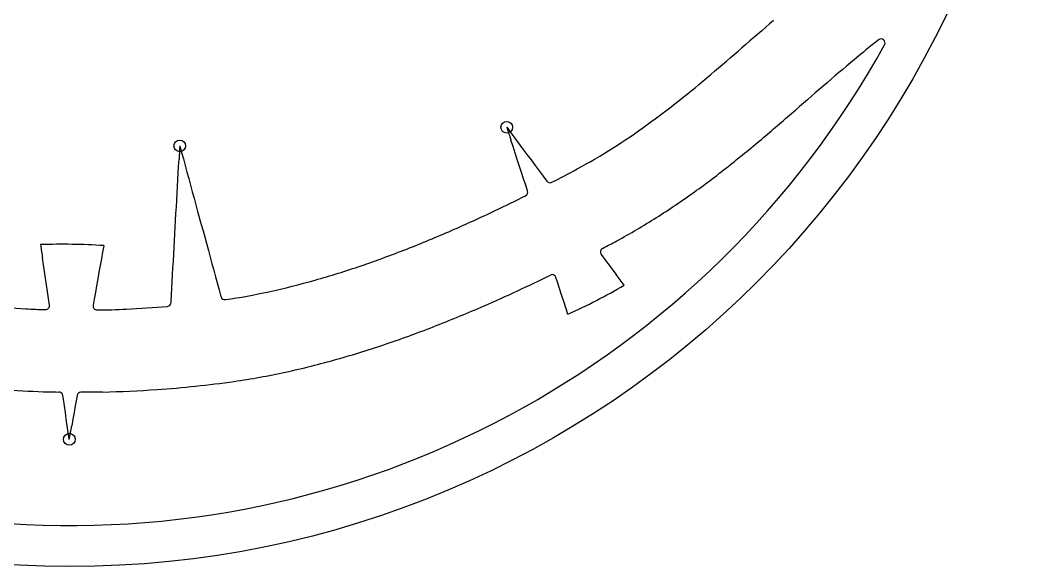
# Model space of a CAD drawing. Header units: millimetres. Extents: x -61 to 61, y -61 to 61.
# Drawn here: x -3.1 to 60.7, y -60.7 to -26.6 of the extents above; entities that cross this region are included whole.
import ezdxf

# ---------------------------------------------------------------- set-up
doc = ezdxf.new("R2010")
doc.units = ezdxf.units.MM
for name, color, linetype in [('CUT_INNER', 6, 'Continuous'), ('CUT_OUTER', 1, 'Continuous'), ('ENGRAVE', 7, 'Continuous')]:
    doc.layers.add(name, color=color, linetype=linetype)

msp = doc.modelspace()

# ---------------------------------------------------------------- linework, layer by layer
at = {"layer": 'CUT_INNER'}
for points in [[(27.3211, -33.2716), (27.3241, -33.2752), (27.5734, -33.6112), (27.8264, -33.952), (28.3324, -34.6337), (28.5853, -34.9745), (28.8383, -35.3153), (29.0913, -35.6562), (29.3443, -35.997), (29.5973, -36.3378), (29.8236, -36.6427)], [(6.884, -34.4381), (6.8855, -34.4425), (6.9957, -34.8461), (7.1076, -35.2556), (7.2195, -35.665), (7.3314, -36.0745), (7.4432, -36.4839), (7.5551, -36.8934), (7.667, -37.3029), (7.7788, -37.7123), (7.8907, -38.1218), (8.0026, -38.5312), (8.2263, -39.3501), (8.3382, -39.7596), (8.6738, -40.9879), (8.7857, -41.3974), (8.8976, -41.8068), (9.0094, -42.2163), (9.1213, -42.6257), (9.345, -43.4447), (9.4569, -43.8541), (9.4621, -43.8729)], [(28.6238, -37.2521), (28.5088, -36.9009), (28.3768, -36.4975), (28.2447, -36.0941), (27.9807, -35.2873), (27.8486, -34.8839), (27.7166, -34.4805), (27.5845, -34.0771)], [(6.3396, -44.2381), (6.3426, -44.1843), (6.3661, -43.7605), (6.3897, -43.3367), (6.4132, -42.9128), (6.4367, -42.489), (6.4603, -42.0652), (6.4838, -41.6414), (6.5309, -40.7938), (6.5544, -40.37), (6.5779, -39.9462), (6.6015, -39.5224), (6.625, -39.0986), (6.6485, -38.6748), (6.6721, -38.251), (6.6956, -37.8271), (6.7191, -37.4033), (6.7427, -36.9795), (6.7662, -36.5557), (6.7897, -36.1319), (6.8133, -35.7081), (6.8368, -35.2843)], [(2.1316, -40.6731), (2.1309, -40.6788), (2.0577, -41.0908), (1.9835, -41.5087), (1.9093, -41.9266), (1.8351, -42.3445), (1.7608, -42.7625), (1.6866, -43.1804), (1.6124, -43.5983), (1.5382, -44.0162), (1.4688, -44.4067)], [(-1.2597, -44.3894), (-1.321, -43.9743), (-1.3829, -43.5544), (-1.4448, -43.1344), (-1.5067, -42.7145), (-1.5687, -42.2946), (-1.6306, -41.8747), (-1.6925, -41.4548)], [(33.222, -41.2214), (33.392, -41.4504), (33.645, -41.7912), (34.1509, -42.4729)], [(31.1498, -44.9686), (31.1478, -44.9632), (31.0176, -44.5656), (30.8856, -44.1622), (30.7535, -43.7588), (30.6215, -43.3554), (30.4895, -42.952), (30.3952, -42.664)], [(-0.0204, -52.7912), (-0.0213, -52.7866), (-0.0824, -52.3727), (-0.1443, -51.9527), (-0.2062, -51.5328), (-0.2682, -51.1129), (-0.3301, -50.693), (-0.392, -50.2731), (-0.4257, -50.0446)], [(0.4666, -50.0502), (0.4249, -50.285), (0.3507, -50.703), (0.2764, -51.1209), (0.2022, -51.5388), (0.128, -51.9567)], [(2.0625, -49.8312), (0.7104, -49.844)]]:
    msp.add_lwpolyline(points, dxfattribs=at)
for centre, radius, start, end in [((-0.0001, -0.0001), 58.1829, 199.336595, 331.096772), ((647.683, -724.5325), 922.7979, 130.8580246, 131.0207379), ((78.947, -64.1228), 46.0949, 128.009465, 130.02861), ((50.7168, -28.0006), 0.25, 330.996094, 128.218861), ((-79.6138, 111.5179), 185.327, 310.224766, 311.020215), ((133.847, -130.4843), 132.2212, 129.749767, 130.859951), ((-14.3812, 34.3978), 84.3181, 308.492267, 310.222757), ((660.3576, -739.1419), 937.0052, 130.8608284, 131.0200027), ((3.5261, 11.8867), 55.5532, 305.871329, 308.487304), ((-78.8394, 110.6164), 189.2725, 310.214281, 311.018244), ((11.02, 1.5349), 42.7737, 302.447634, 305.862315), ((776.3085, 211.2202), 787.8822, 198.0782239, 198.1398568), ((793.5189, -78.7543), 787.8822, 176.7755673, 176.8372002), ((-14.1218, 34.0811), 89.0426, 308.465274, 310.210562), ((14.2957, -3.5916), 36.6899, 298.343995, 302.426063), ((3.6657, 11.7021), 60.4557, 305.8205, 308.458919), ((-5.8914, 33.351), 78.7881, 297.213635, 298.509713), ((30.0243, -36.4937), 0.25, 216.584196, 297.354309), ((-6.5746, 31.6467), 77.5807, 295.312503, 296.877422), ((28.3862, -37.3299), 0.25, 296.639624, 18.124423), ((11.1023, 1.4125), 47.76, 302.374826, 305.8109), ((-12.9813, 44.621), 92.0488, 293.600753, 295.464576), ((14.4539, -3.8551), 41.5165, 298.402664, 302.360888), ((-7.8172, 32.789), 79.139, 291.410297, 293.604288), ((-0.4428, -81.5826), 40.9904, 86.399182, 91.91992), ((647.8914, 54.5596), 656.6415, 188.3339101, 188.4079554), ((13.8374, -3.2232), 42.3663, 297.355919, 298.729602), ((-3.6501, 22.1467), 67.7099, 288.844237, 291.414886), ((33.4228, -41.0724), 0.25, 118.001678, 216.584196), ((-0.3707, 12.5203), 57.5402, 285.84381, 288.849917), ((-13.2837, 45.2977), 97.9238, 293.588346, 296.264129), ((30.1576, -42.7417), 0.25, 18.124423, 115.855658), ((-492.9938, -434.0038), 656.6415, 36.5286687, 36.602714), ((2.0766, 3.876), 48.5562, 282.338248, 285.850531), ((14.0902, -7.6968), 40.9904, 294.593941, 300.114678), ((9.7032, -43.807), 0.25, 195.281539, 279.256084), ((4.1769, -5.9371), 38.521, 278.308661, 282.405242), ((0.3942, 17.0484), 61.7558, 262.686201, 267.086452), ((-0.5844, -5.1661), 39.5206, 266.866465, 268.64814), ((-1.5071, -44.4258), 0.25, 267.762561, 8.389437), ((1.715, -44.4504), 0.25, 169.929665, 270.541417), ((1.4723, -6.0573), 38.6438, 270.363321, 273.07289), ((1.2342, 8.9807), 53.676, 272.466126, 275.212103), ((6.09, -44.2242), 0.25, 274.662704, 356.821767), ((-7.7782, 32.6944), 84.1705, 291.386273, 293.586935), ((-3.6071, 22.0291), 72.7185, 288.809924, 291.390425), ((-0.3354, 12.4062), 62.5546, 285.797296, 288.815164), ((2.106, 3.7572), 53.5677, 282.274513, 285.803014), ((3.7145, -3.6383), 45.9993, 278.199346, 282.275145), ((0.5039, 18.4143), 68.2596, 264.148039, 268.46105), ((0.5987, 20.0243), 69.8708, 271.200433, 273.996429), ((0.8596, 16.7632), 66.5994, 273.968023, 278.127195), ((-0.5715, -22.8102), 27.0211, 268.392728, 269.792386), ((-0.673, -50.0811), 0.25, 8.389437, 89.159551), ((0.7127, -50.0939), 0.25, 90.541607, 169.929665), ((-775.653, 85.601), 787.8822, 349.8834653, 349.9450982)]:
    msp.add_arc(centre, radius, start, end, dxfattribs=at)
at = {"layer": 'CUT_OUTER'}
msp.add_circle((0, 0), 60.75, dxfattribs=at)
at = {"layer": 'ENGRAVE'}
for centre in [(27.3204, -33.2703), (6.8839, -34.4367), (-0.0204, -52.7926)]:
    msp.add_circle(centre, 0.3645, dxfattribs=at)

doc.saveas('drawing.dxf')
